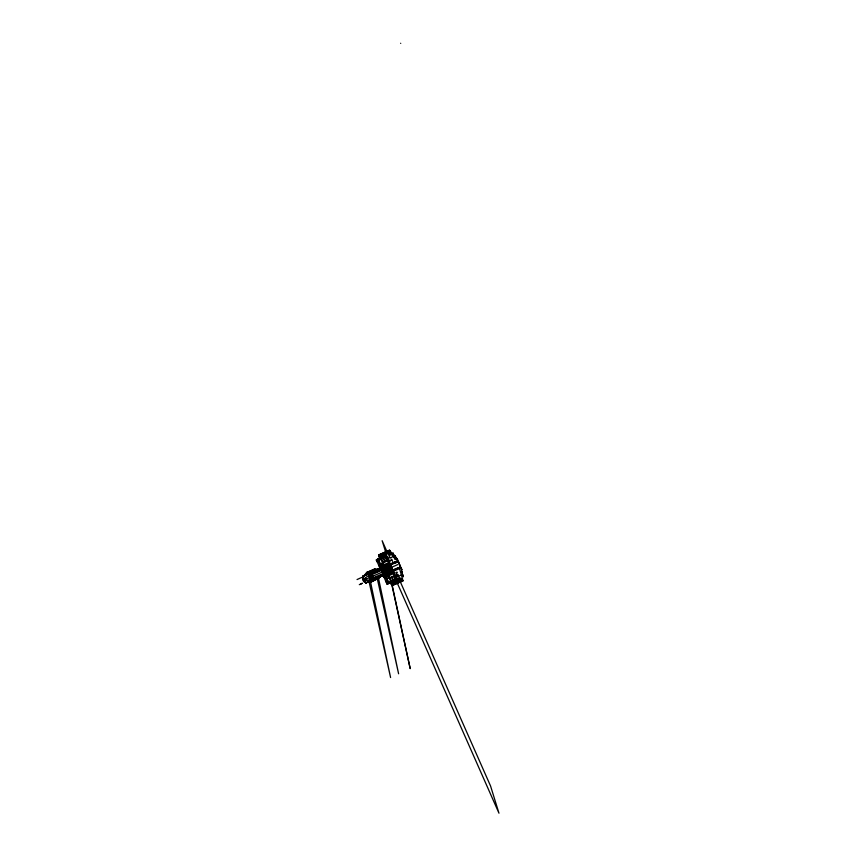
<?xml version="1.0" encoding="UTF-8"?>
<svg xmlns="http://www.w3.org/2000/svg" width="856" height="856" viewBox="0 0 856 856"><rect width="100%" height="100%" fill="white"/><g stroke="black" fill="none" stroke-linecap="round" stroke-linejoin="round"><path stroke-width="1.28" d="M362.762 578.421L363.19 575.885L367.31 573.927L366.646 572.461L374.746 568.876L378.256 569.165L375.42 570.417M363.265 576.131L362.741 578.389L364.389 578.763L368.529 575.446L390.807 565.581L389.009 564.907L362.751 576.249L363.019 576.858L363.19 575.885L364.281 576.537M366.7 582.658L365.758 583.032L391.984 571.648C392.134 568.02 403.968 568.159 399.431 564.971M376.373 569.978L378.256 569.165L373.794 571.027L366.646 572.461L364.421 575.275L373.794 571.027L374.746 568.876L375.538 570.738L371.622 572.193M385.596 575.585C378.78 577.5 393.567 572.439 391.984 571.648L392.744 570.01L370.423 579.737L366.593 580.368L364.399 582.144C369.118 584.038 360.954 581.128 362.869 578.367M369.289 581.031L367.406 582.016L370.926 582.144L378.866 578.207L380.963 575.296M376.351 559.899L386.195 555.009L386.687 556.293L376.661 560.691L376.351 559.899L376.576 560.413M363.511 577.072L363.447 578.356M363.393 579.523L364.346 578.795L365.33 580.914M370.926 582.144L370.231 580.539L370.926 582.144L376.779 577.768L378.866 578.207M373.366 580.668L376.811 578.067L378.052 578.346L373.355 580.646M386.334 555.458L376.415 560.113L378.406 559.332L381.455 566.447M396.563 579.148L393.846 572.45L383.841 576.944L383.595 576.366L384.633 575.264L384.933 575.906L383.734 576.602L386.976 584.027L396.981 579.533M365.64 579.212L364.988 580.143L365.854 579.694M365.052 575.649L365.801 575.285M373.655 578.923L367.406 582.016L376.779 577.768M384.868 578.324L386.409 577.65M376.661 560.691L377.903 560.124L380.909 566.929L379.593 567.335L376.554 560.348M383.841 576.944L385.082 576.377L384.729 575.542M364.421 575.275L372.018 571.819M395.172 559.193L389.501 550.119L378.598 554.923L379.647 558.84M388.399 552.184L379.561 556.036L379.058 554.934L387.886 551.082L388.399 552.184M379.058 556.668L390.497 551.628L395.162 559.236M384.194 554.956L385.318 554.453M385.767 554.271L386.891 553.768M387.329 553.586L388.464 553.083L389.534 555.523M377.881 559.075L382.482 556.882M388.078 554.613L388.678 554.346L389.148 555.405M379.904 558.711L385.286 556.368M385.938 557.823L386.923 557.791L385.928 557.812M379.09 561.097L377.207 561.921L379.219 561.397M393.514 554.923L394.028 555.041M387.351 558.315L387.415 557.909M386.527 559.171L387.361 558.808L387.896 559.995L387.051 560.359L386.527 559.171L387.372 558.818M390.507 557.791L393.15 556.625L392.101 554.923M383.092 562.627L387.597 560.659L388.496 562.724L384.002 564.682L383.092 562.627L387.597 560.68M380.406 564.018L382.268 563.205L382.932 564.714L381.07 565.527M390.486 560.391L391.652 559.878M380.77 564.907L378.887 565.741L380.909 565.217M383.584 565.335L381.145 566.394L378.502 560.413L380.941 559.343L383.595 565.335L379.572 567.271L379.797 567.774L389.994 563.74C391.342 564.2 400.897 562.274 396.617 558.315M379.593 567.335L380.845 566.779L381.198 567.571L380.995 567.025M379.476 566.982L379.732 567.571L389.683 563.066L386.794 556.518M382.193 566.822L388.645 564.008L390.85 565.72M397.954 560.552L396.67 558.401M376.619 569.818L375.27 570.406M365.277 575.157L366.593 574.644M368.444 573.456L369.075 573.306M369.343 573.178L371.44 572.514M371.568 572.011L373.526 571.262M373.794 571.027L389.009 564.907M397.516 560.316L397.066 558.465M366.518 574.387L365.191 574.9M370.423 572.632L367.031 574.13M380.235 568.534L376.565 570.331M381.295 568.02L380.556 568.459M386.398 565.827L383.97 567.014M390.689 565.292C391.288 563.355 399.217 558.701 399.057 563.837M363.34 576.762L364.142 576.206M357.038 579.555L361.724 577.436M370.37 573.702L372.692 572.739L372.906 573.242L370.391 573.734M391.599 564.382L398.2 561.964M387.329 567.774L390.539 566.383L391.064 567.582L387.864 568.983L387.329 567.774L390.539 566.394M391.791 567.86L363.565 580.272M400.651 566.586L399.763 564.575L399.57 565.078M371.782 576.89L372.574 576.548L373.27 578.121L372.478 578.463L371.782 576.89L372.574 576.559M370.177 578.538L372.093 578.185L370.177 578.528M364.303 581.898L362.698 578.26M359.306 584.669L362.42 583.246L360.879 583.995M372.681 578.934L374.981 577.928L375.206 578.442L372.724 579.041L374.981 577.928M382.974 574.729L382.322 575.018L383.21 575.275M372.906 579.448L375.206 578.442M377.122 577.982L377.956 577.607M378.641 576.955L385.575 573.937L386.452 575.928M368.283 581.952L369.599 581.449M371.429 580.229L372.039 579.961M372.307 579.876L374.34 578.966M374.564 578.806L376.704 578.121L376.212 577.415L391.171 570.899L391.534 571.701L370.092 581.213L370.99 580.668M377.079 577.896L377.978 577.811M383.071 575.264L379.529 577.04M386.923 573.563L387.65 573.049M400.929 568.138C400.908 565.634 392.048 570.813 393.375 571.38M383.595 576.366L384.847 575.81M387.083 574.965L390.315 573.552M384.986 576.056L383.531 576.152L393.514 571.712L393.867 572.546M395.879 572.578L397.045 572.076M397.216 572.857L396.114 573.338L396.596 574.419M402.438 573.242L401.849 570.973M386.901 578.742L388.774 577.918L388.1 576.409L384.868 578.324M395.14 577.019L397.045 576.184L396.617 575.2M394.509 577.554L398.072 575.992M402.234 574.718L402.684 574.654M401.036 575.136L398.639 576.184L397.826 574.344M387.95 581.16L386.077 581.984L388.089 581.47M391.438 581.16L393.022 580.475L391.663 577.415L390.09 578.1L391.449 581.171L393.022 580.486M393.428 580.304L395.108 579.566L393.749 576.505L392.08 577.233L393.428 580.304L395.108 579.576M395.472 579.405L396.317 579.052M385.521 575.649L388.635 582.701L386.773 583.578L396.874 579.352L397.173 579.994M386.666 583.236L388.389 583.824L388.025 583.032M388.239 583.482L386.869 583.706M388.667 583.439L395.782 580.09M391.834 582.701L393.867 581.802M395.686 580.957L396.81 580.454M397.248 580.272L398.382 579.769L397.655 578.132M401.518 578.399L400.394 578.902L399.666 577.254M390.39 582.69L390.989 583.642L402.416 578.603L399.249 567.603M391.781 583.674L400.619 579.833L401.207 581.213L392.369 585.065L391.781 583.674L392.38 585.065M392.594 584.68L394.68 583.781L394.295 582.883L392.209 583.792L392.594 584.691M402.438 578.656L403.058 580.785L392.123 585.504L390.989 583.642M403.058 580.785L392.134 585.547L390.967 583.599M365.095 582.069L365.587 581.855M379.732 567.571L381.113 567.293L379.69 567.464M386.912 583.813L388.292 583.535M387.8 561.162L390.4 561.108M366.229 582.818L365.48 582.422L365.769 583.064M389.512 550.162L390.507 551.671M367.31 573.969L366.646 572.461M400.448 567.057L392.936 570.363M394.659 555.555L395.526 557.834M388.838 561.119L388.656 560.605M391.813 567.763L391.93 568.117M394.873 556.111L395.493 557.716M401.453 570.931L401.657 571.476M395.451 575.981L395.429 575.938M389.694 563.098L390.143 564.051L397.644 560.605M390.272 571.284L390.646 572.086M390.165 571.337L390.529 572.14M389.64 572.525L389.266 571.722L389.523 572.578M388.153 572.215L388.635 572.964M387.147 572.653L387.629 573.402M386.259 573.038L386.623 573.841M386.142 573.081L386.516 573.895M385.617 574.28L385.254 573.477L385.104 574.708L385.607 574.494M384.248 573.916L384.612 574.718M384.13 573.959L384.505 574.772M383.242 574.355L383.659 575.136M383.135 574.397L383.499 575.211M382.236 574.793L382.611 575.596M382.129 574.836L382.493 575.639M381.123 575.275L381.605 576.035M380.118 575.713L380.599 576.473M379.229 576.099L379.593 576.912M379.112 576.152L379.476 576.955M378.224 576.537L378.587 577.351M378.106 576.591L378.534 577.533M377.218 576.976L377.582 577.789M377.1 577.03L377.464 577.832M375.42 577.586L375.848 578.517M372.232 578.977L372.702 580.047M400.704 43.378L400.683 43.26M398.415 561.504L399.313 563.612M395.975 557.759L395.033 555.576L396.007 557.834M386.463 555.737L386.623 556.1M389.33 562.232L389.277 562.092M391.438 566.993L393.589 571.733M400.33 566.779L399.399 564.853M402.652 574.569L403.379 576.131M403.058 576.249L403.262 576.794L403.037 576.195M392.776 552.976L393.739 555.244L393.204 553.19M403.123 576.388L402.352 574.729L403.026 576.505M391.106 554.838L390.026 552.398L388.902 552.901L389.972 555.33M391.62 559.171L392.615 561.418M389.459 556.507L390.09 557.941M388.624 557.128L389.041 558.069M383.274 557.834L382.332 555.683L380.289 556.582L381.241 558.722M400.822 568.127L401.806 570.117L401.582 569.518M401.55 571.466L402.299 573.156M392.829 553.179L393.535 555.041M399.228 577.447L399.955 579.095L398.821 579.587L398.094 577.939M397.441 574.558L398.072 576.002M386.998 551.681L382.14 540.703L385.97 553.072M400.48 582.187L490.552 785.979L498.973 813.2L395.964 580.122M386.612 556.058L396.874 579.352M395.483 577.169L394.958 575.981L394.124 576.356L394.648 577.533M390.036 568.01L390.497 569.037M388.025 568.887L388.474 569.925M386.645 573.948L391.984 571.648M385.082 576.377L388.089 583.182M368.529 575.446L370.423 579.737M365.64 578.217L366.593 580.368M393.289 571.187L401.229 567.967M396.06 577.447L396.082 577.511M387.907 559.011L387.736 558.54M401.186 567.87L401.945 569.529M388.217 566.619L387.789 565.634L388.1 566.672M386.784 566.073L387.094 567.111M385.778 566.512L386.088 567.549M384.772 566.95L385.2 567.935M384.665 566.993L385.082 567.988M383.766 567.378L384.194 568.373L383.659 567.432M382.771 567.817L383.188 568.812M382.653 567.87L383.081 568.855M381.765 568.256L382.183 569.251L381.648 568.309M380.76 568.694L381.07 569.732M379.754 569.133L380.064 570.171M378.748 569.572L379.058 570.61M377.742 570.01L378.17 570.995M377.624 570.064L378.052 571.048M376.736 570.449L377.164 571.433M376.629 570.503L377.047 571.487M375.731 570.888L376.159 571.872L375.624 570.941M374.725 571.327L375.153 572.311M374.618 571.38L375.035 572.364M373.516 573.274L373.013 572.097L369.824 573.488L370.327 574.665M377.539 559.3L377.913 560.145M391.973 568.202L391.62 567.282L397.89 564.543M383.959 556.475L383.37 556.732M377.164 578.164L398.607 673.79L378.459 577.971M369.075 581.759L390.593 677.545L370.52 581.898M391.192 581.887L410.206 668.643L392.069 584.648M374.136 569.486L373.569 570.759L369.353 571.605L374.136 569.486M381.551 554.067L379.465 554.988L379.786 555.694L381.872 554.774L381.551 554.067M387.383 551.521L381.969 553.896L382.29 554.602L387.715 552.227L387.383 551.521M383.242 558.358L381.669 559.043L383.017 562.114L384.59 561.418L383.242 558.358M385.328 557.449L383.649 558.176L385.007 561.247L386.687 560.509L385.328 557.449M386.527 556.914L385.842 557.609L386.527 556.914M387.019 558.026L386.366 558.786L387.019 558.026M389.876 560.252L388.089 561.033L389.887 560.263M388.688 565.249L373.73 571.765L374.147 572.75L389.106 566.233L388.678 565.238M370.102 575.029L369.321 575.66L370.102 575.029M371.654 574.472L370.873 574.825L371.558 576.388L372.349 576.035L371.654 574.472M384.226 568.962L381.851 570.01L382.14 570.685L384.526 569.636L384.226 568.962M386.719 567.892L384.847 568.716L386.473 572.386L388.346 571.551L386.719 567.892M381.498 570.406L372.285 574.44L373.719 577.672L382.921 573.638L381.498 570.406M386.548 568.288L385.275 568.855L385.553 569.475L386.826 568.908L386.548 568.288M370.819 575.285L369.257 576.462L370.819 575.285M384.055 570.075L382.6 570.717L383.456 572.653L384.911 572.011L384.055 570.075M370.648 576.249L369.567 576.73L370.188 578.132L371.269 577.65L370.648 576.249M391.513 568.598L388.314 570L388.838 571.187L392.037 569.786L391.513 568.598M387.661 570.813L386.388 571.369L386.666 571.99L387.939 571.423L387.661 570.813M385.564 571.979L383.178 573.028L383.477 573.702L385.863 572.653L385.564 571.979M371.686 578.624L370.916 579.266L371.686 578.624M388.078 575.5L385.639 576.57L388.292 582.562L390.732 581.481L388.078 575.5M393.353 573.691L388.859 575.66L389.758 577.704L394.252 575.735L393.353 573.691M395.643 577.543L394.99 578.303L395.643 577.543M395.921 578.164L395.237 578.87L395.921 578.164M400.137 580.347L394.712 582.701L395.098 583.599L400.522 581.235L400.137 580.336M377.753 559.653L377.453 559.011L377.667 559.567"/></g></svg>
